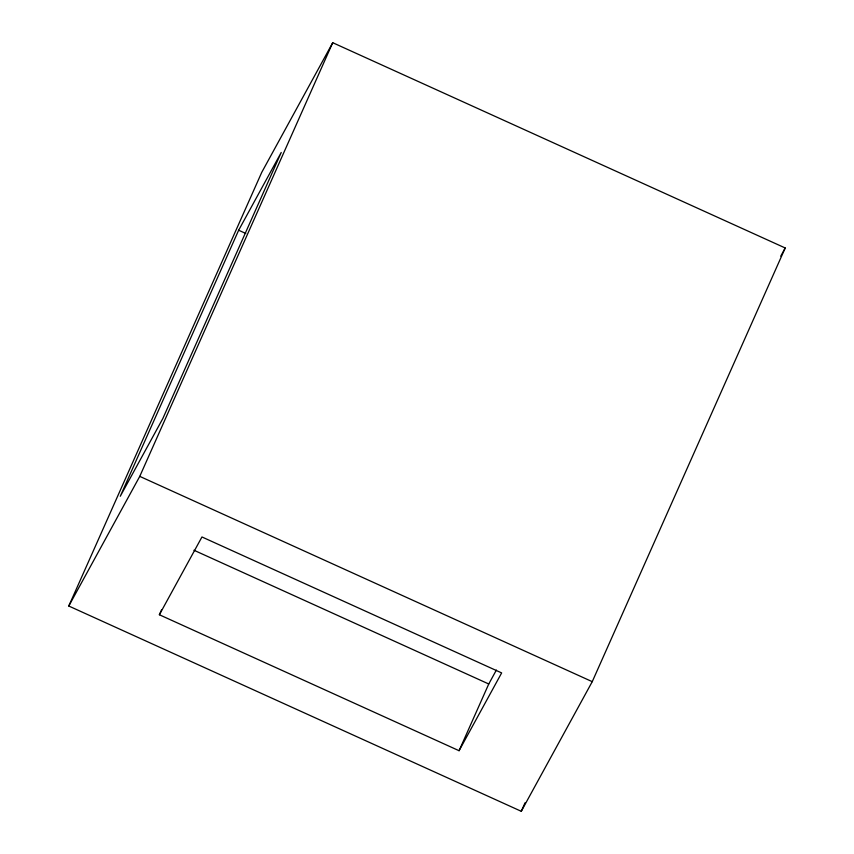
<?xml version="1.0" encoding="UTF-8"?>
<svg xmlns="http://www.w3.org/2000/svg" width="854" height="854" viewBox="0 0 854 854"><rect width="100%" height="100%" fill="white"/><g stroke="black" fill="none" stroke-linecap="round" stroke-linejoin="round"><path stroke-width="1.28" d="M68.779 606.02L261.751 172.337L332.729 42.7L785.221 247.98L592.249 681.663L521.271 811.3L68.779 606.02L139.757 476.372L332.729 42.7M238.65 230.228L120.275 496.27L162.858 418.481L281.233 152.45L238.65 230.228L245.792 233.473M159.378 614.752L201.96 536.963L501.65 672.92L459.068 750.709L159.378 614.752L161.534 609.895M459.068 750.709L488.755 683.99L496.377 670.059M521.271 811.3L525.061 802.771M780.748 256.157L785.221 247.98M139.757 476.372L592.249 681.663M193.922 550.232L488.755 683.99"/></g></svg>
